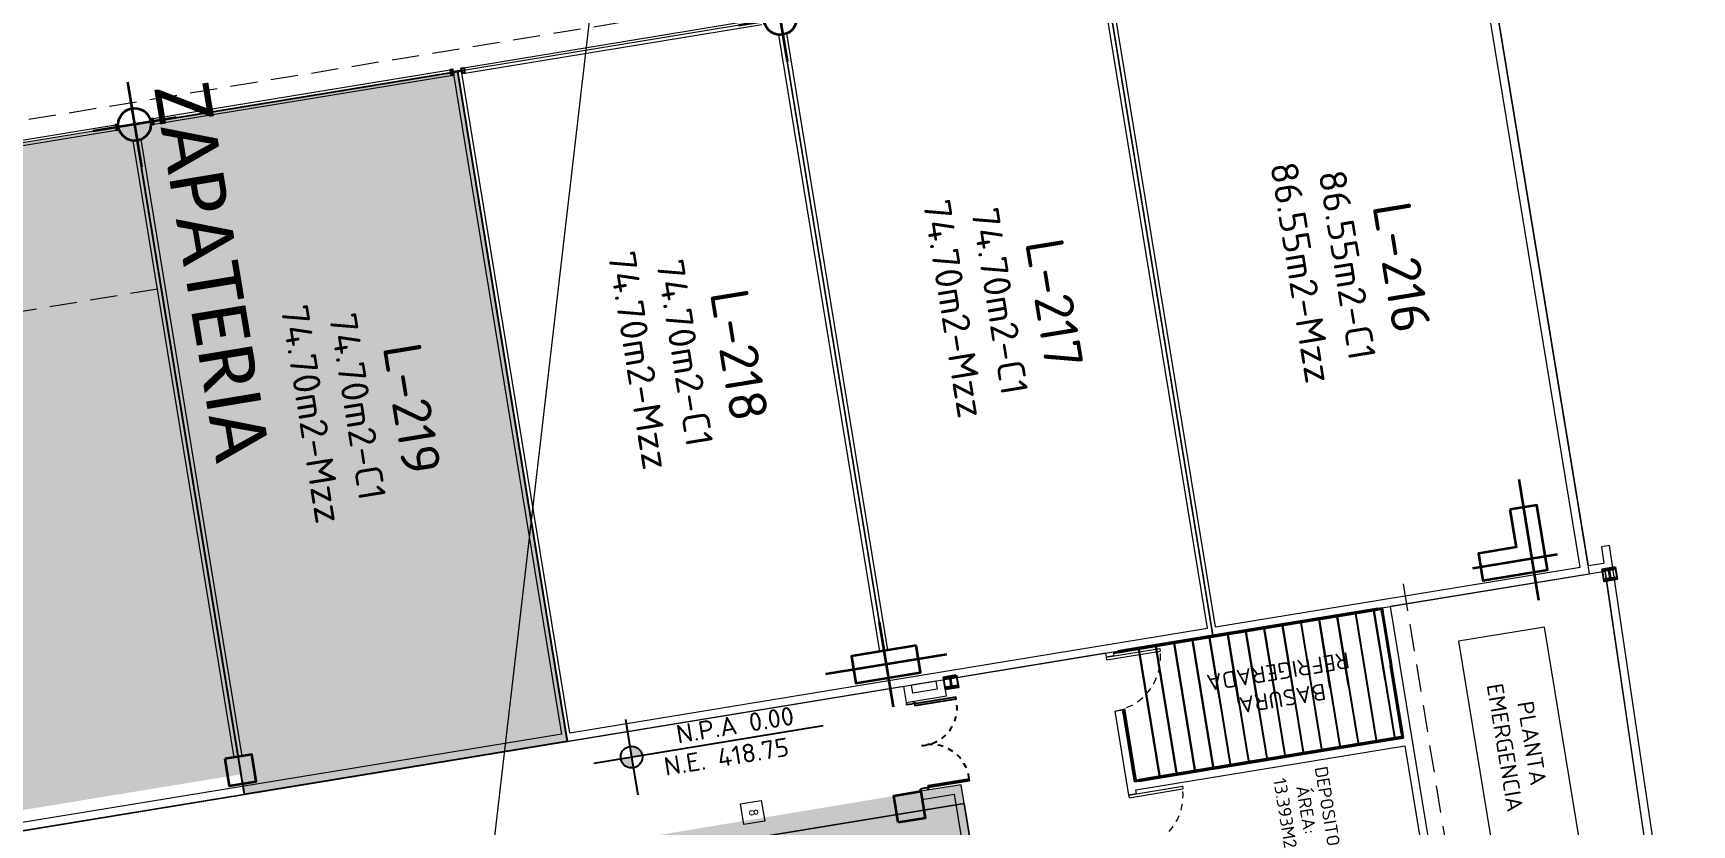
# Model space of a CAD drawing. Header units: metres. Extents: x 2 to 659295185, y -28 to 1124222152.
# Drawn here: x 655611.79 to 655642.21, y 1126297.14 to 1126311.65 of the extents above; entities that cross this region are included whole.
import ezdxf
from ezdxf.enums import TextEntityAlignment as Align

# ---------------------------------------------------------------- set-up
doc = ezdxf.new("R2010")
doc.units = ezdxf.units.M
doc.header["$MEASUREMENT"] = 0
for name, pattern in [('CCSM_C1_CUERPO EL$0$CONTINUA', [0]), ('CCSM_C1_CUERPO FM$0$CONTINUA', [0]), ('CCSM_C1_CUERPO FM$0$DASHED', [0.75, 0.5, -0.25]), ('CCSM_C1_CUERPO FM$0$DASHED2', [0.375, 0.25, -0.125]), ('CCSM_C1_CUERPO NS$0$DASHED', [0.75, 0.5, -0.25]), ('CONTINUA', [0]), ('DASHDOT', [1, 0.5, -0.25, 0, -0.25]), ('DASHED', [0.75, 0.5, -0.25])]:
    doc.linetypes.add(name, pattern=pattern)
doc.layers.get('0').update_dxf_attribs({"linetype": 'CONTINUOUS'})
for name, color, linetype in [('CCSM_C1_CUERPO EL$0$A-AREAS COMERCIALES', 151, 'CONTINUOUS'), ('CCSM_C1_CUERPO EL$0$A-FRENTE DE LOCAL', 4, 'CONTINUOUS'), ('CCSM_C1_CUERPO EL$0$A-LOCAL ID', 7, 'CONTINUOUS'), ('CCSM_C1_CUERPO EL$0$A-MARCOS LOCALES', 4, 'CONTINUOUS'), ('CCSM_C1_CUERPO EL$0$A-PARED', 2, 'CCSM_C1_CUERPO EL$0$CONTINUA'), ('CCSM_C1_CUERPO EL$0$ID_AREA EXACTA', 7, 'CONTINUOUS'), ('CCSM_C1_CUERPO EL$0$ID_Nº LOCAL', 7, 'CONTINUOUS'), ('CCSM_C1_CUERPO EL$0$ID_RUBRO', 7, 'CONTINUOUS'), ('CCSM_C1_CUERPO FM$0$A-AREAS COMERCIALES', 151, 'CONTINUOUS'), ('CCSM_C1_CUERPO FM$0$A-PARED', 2, 'CCSM_C1_CUERPO FM$0$CONTINUA'), ('CCSM_C1_CUERPO FM$0$A-PROYECCIONES', 5, 'CCSM_C1_CUERPO FM$0$DASHED'), ('CCSM_C1_CUERPO FM$0$A-PUERTA', 5, 'CCSM_C1_CUERPO FM$0$CONTINUA'), ('CCSM_C1_CUERPO FM$0$A-TEXTOS AREAS', 7, 'CONTINUOUS'), ('CCSM_C1_CUERPO FM$0$A-TEXTOS NIVELES', 7, 'CONTINUOUS'), ('CCSM_C1_CUERPO FM$0$A_EQUIPOS', 8, 'CCSM_C1_CUERPO FM$0$CONTINUA'), ('CCSM_C1_CUERPO FM$0$A_PARED CINES', 2, 'CONTINUOUS'), ('CCSM_C1_CUERPO FM$0$TEX-ROT', 7, 'CONTINUOUS'), ('CCSM_C1_CUERPO G$0$A-AREAS COMERCIALES', 151, 'CONTINUOUS'), ('CCSM_C1_CUERPO NS$0$A-PROYECCIONES', 5, 'CCSM_C1_CUERPO NS$0$DASHED'), ('CCSM_XREF ESTRUCTURA15$0$E_PLANCHAS F', 67, 'CONTINUOUS'), ('CCSM_XREF ESTRUCTURA15$0$PLANCHAS VERIFICADAS ANDENES  Y AMPLIACION LOCALES H Y N 12-05-2011', 8, 'CONTINUOUS'), ('CCSM_XREF KIOSKOSE$0$Kiosco General', 154, 'CONTINUOUS'), ('Cota', 3, 'CONTINUOUS')]:
    doc.layers.add(name, color=color, linetype=linetype)
for name, color, linetype, lineweight in [('CCSM_XREF ESTRUCTURA15$0$E-CA-COLUMNA', 2, 'CONTINUOUS', 35), ('CCSM_XREF ESTRUCTURA15$0$E-CE-COLUMNA', 2, 'CONTINUOUS', 35), ('CCSM_XREF ESTRUCTURA15$0$E-CF-COLUMNA', 2, 'CONTINUOUS', 35), ('LOCALES ASIGNADOS', 41, 'DASHDOT', 0), ('NOMBRES LOCATARIOS', 7, 'CONTINUA', 0)]:
    doc.layers.add(name, color=color, linetype=linetype, lineweight=lineweight)
doc.styles.add('CCSM_C1_CUERPO EL$0$ROMANS', font='romans__.ttf')
doc.styles.add('CCSM_C1_CUERPO FM$0$ROMANS', font='romans__.ttf')
doc.styles.add('CCSM_C1_CUERPO FM$0$Standard', font='txt_____.ttf')
doc.styles.get("Standard").update_dxf_attribs({"font": 'tahoma.ttf'})

# ---------------------------------------------------------------- blocks, each defined once
blk = doc.blocks.new('CCSM_C1_CUERPO EL$0$IDENT LOCAL')
at = {"style": 'CCSM_C1_CUERPO EL$0$ROMANS'}
for tag, height, p in [('NºLOCAL', 0.7, (0.201, 1.671)), ('AREA-EXACTA', 0.5, (0, 0.85)), ('RUBRO', 0.35, (0, 0)), ('USO', 0.35, (0, -0.85))]:
    blk.add_attdef(tag, text='', height=height, dxfattribs=at).set_placement(p, align=Align.BOTTOM_CENTER)
blk = doc.blocks.new('CCSM_XREF ESTRUCTURA15$0$CCSM_COLUM REDONDA')
at = {"color": 5}
for p, q in [((0, 0.774), (0, -0.774)), ((-0.789, 0), (0.789, 0))]:
    blk.add_line(p, q, dxfattribs=at)
blk.add_circle((0, 0), 0.3)
blk = doc.blocks.new('CCSM_C1_CUERPO EL$0$MARCO LOCAL-COLUMNA')
at = {"layer": 'CCSM_C1_CUERPO EL$0$A-MARCOS LOCALES'}
for points in [[(655585.123, 1126575.588), (655585.173, 1126575.588), (655585.173, 1126575.488), (655585.123, 1126575.488)], [(655585.128, 1126575.583), (655585.168, 1126575.583), (655585.168, 1126575.493), (655585.128, 1126575.493)]]:
    blk.add_lwpolyline(points, close=True, dxfattribs=at)
blk = doc.blocks.new('CCSM_C1_CUERPO EL$0$MARCO LOCAL-PARED')
for points in [[(655585.338, 1126575.539), (655585.388, 1126575.539), (655585.388, 1126575.439), (655585.338, 1126575.439)], [(655585.343, 1126575.534), (655585.383, 1126575.534), (655585.383, 1126575.444), (655585.343, 1126575.444)], [(655585.393, 1126575.539), (655585.393, 1126575.534), (655585.393, 1126575.534), (655585.393, 1126575.489), (655585.543, 1126575.489), (655585.543, 1126575.534), (655585.543, 1126575.534), (655585.543, 1126575.539), (655585.548, 1126575.539), (655585.548, 1126575.484), (655585.388, 1126575.484), (655585.388, 1126575.539)], [(655585.598, 1126575.539), (655585.548, 1126575.539), (655585.548, 1126575.439), (655585.598, 1126575.439)], [(655585.593, 1126575.534), (655585.553, 1126575.534), (655585.553, 1126575.444), (655585.593, 1126575.444)]]:
    blk.add_lwpolyline(points, close=True)
blk = doc.blocks.new('CCSM_C1_CUERPO FM$0$nivel para plantas')
h = blk.add_hatch(color=251)
h.paths.add_polyline_path([(0.2, 0, 0.414214), (0, 0.2), (0, 0)])
h.paths.add_polyline_path([(0, 0), (-0.2, 0, 0.414214), (0, -0.2)])
at = {"color": 251}
blk.add_line((-0.7, 0), (3.56, 0), dxfattribs=at)
blk.add_lwpolyline([(0, 0.7), (0, 0), (0, -0.7)], dxfattribs=at)
blk.add_circle((0, 0), 0.2, dxfattribs=at)
at = {"char_height": 0.34, "attachment_point": 1, "style": 'CCSM_C1_CUERPO FM$0$Standard'}
for s, insert, width in [('{\\Fromans|c0;\\C7;N.P.A 0.00}', (0.877, 0.444), 2.70141), ('{\\Fromans|c0;N.E. 418.75}', (0.56, -0.104), 3.02544)]:
    blk.add_mtext(s, dxfattribs=dict(at, insert=insert, width=width))
blk = doc.blocks.new('CCSM_C1_CUERPO FM$0$A$C474C28DF')
for p, q in [((0, 1.93), (0, 1.905)), ((0.015, 1.93), (0, 1.93)), ((0.105, 1.895), (0, 1.905)), ((0.015, 1.945), (0.015, 1.93)), ((0.15, 1.905), (0.105, 1.905)), ((0.105, 1.905), (0.105, 1.895)), ((0.135, 1.945), (0.135, 1.93)), ((0.135, 1.93), (0.15, 1.93)), ((0.15, 1.93), (0.15, 1.905)), ((0.15, 1.9), (0.15, 1.86)), ((0.15, 1.9), (0.913, 1.9)), ((0.913, 1.86), (0.15, 1.86)), ((0.913, 1.86), (0.913, 1.9)), ((0.105, 0.345), (0, 0.335)), ((0, 0.31), (0, 0.335)), ((0.015, 0.31), (0, 0.31)), ((0.015, 0.295), (0.015, 0.31)), ((0.105, 0.335), (0.105, 0.345)), ((0.15, 0.335), (0.105, 0.335)), ((0.135, 0.295), (0.135, 0.31)), ((0.135, 0.31), (0.15, 0.31)), ((0.15, 0.38), (0.913, 0.38)), ((0.15, 0.34), (0.15, 0.38)), ((0.913, 0.34), (0.15, 0.34)), ((0.15, 0.31), (0.15, 0.335)), ((0.913, 0.34), (0.913, 0.38))]:
    blk.add_line(p, q)
at = {"color": 8, "linetype": 'CCSM_C1_CUERPO FM$0$DASHED2', "ltscale": 0.05}
for centre, radius, start, end in [((0.227, 1.803), 0.687, 263.5356, 4.7486), ((0.207, 0.415), 0.707, 357.1724, 93.8924)]:
    blk.add_arc(centre, radius, start, end, dxfattribs=at)
blk = doc.blocks.new('CCSM_XREF ESTRUCTURA15$0$CCSM_COLUMNA REC')
at = {"layer": 'CCSM_XREF ESTRUCTURA15$0$E-CA-COLUMNA'}
blk.add_lwpolyline([(-0.25, -0.25), (0.25, -0.25), (0.25, 0.25), (-0.25, 0.25)], close=True, dxfattribs=at)
blk = doc.blocks.new('CCSM_XREF ESTRUCTURA15$0$COLUM REC 120x50 mid')
at = {"color": 5}
for p, q in [((0, 1.124), (0, -1.124)), ((-0.789, 0), (0.789, 0))]:
    blk.add_line(p, q, dxfattribs=at)
at = {"color": 2}
blk.add_lwpolyline([(-0.25, 0.6), (-0.25, -0.6), (0.25, -0.6), (0.25, 0.6)], close=True, dxfattribs=at)
blk = doc.blocks.new('CCSM_XREF ESTRUCTURA15$0$COLUM L 120x120')
at = {"color": 5}
for p, q in [((0, 1.095), (0, -0.482)), ((1.474, 0), (-0.774, 0))]:
    blk.add_line(p, q, dxfattribs=at)
blk.add_lwpolyline([(0.95, 0.25), (0.25, 0.25), (0.25, 0.95), (-0.25, 0.95), (-0.25, -0.25), (0.95, -0.25)], close=True)
blk = doc.blocks.new('CCSM_XREF ESTRUCTURA15$0$A$C5F4967B1')
at = {"layer": 'CCSM_XREF ESTRUCTURA15$0$E-CF-COLUMNA'}
blk.add_lwpolyline([(-0.162, -0.103), (-0.028, -0.103, -0.410123), (-0.01, -0.121), (-0.01, -0.2), (0, -0.2), (0, 0), (-0.01, 0), (-0.01, -0.079, -0.410123), (-0.028, -0.097), (-0.162, -0.097, -0.410123), (-0.18, -0.079), (-0.18, 0), (-0.19, 0), (-0.19, -0.2), (-0.18, -0.2), (-0.18, -0.121, -0.418316), (-0.162, -0.103)], format="xyb", dxfattribs=at)
at = {"layer": 'CCSM_XREF ESTRUCTURA15$0$E_PLANCHAS F'}
blk.add_lwpolyline([(-0.21, 0.02), (0.02, 0.02), (0.02, -0.22), (-0.21, -0.22)], close=True, dxfattribs=at)

msp = doc.modelspace()

# ---------------------------------------------------------------- hatches: boundary and pattern name
at = {"layer": 'LOCALES ASIGNADOS'}
h = msp.add_hatch(color=256, dxfattribs=at)
edge = h.paths.add_edge_path()
edge.add_arc((219491.1056, 1054914.3756), 441878.9229, 9.308049718, 9.309563548, ccw=False)
edge.add_line((655551.8097, 1126384.9626), (655564.5398, 1126387.0492))
edge.add_line((655564.5398, 1126387.0492), (655562.5867, 1126398.9652))
edge.add_line((655562.5867, 1126398.9652), (655552.3922, 1126397.2942))
edge.add_line((655552.3922, 1126397.2942), (655552.4569, 1126396.8995))
edge.add_line((655552.4569, 1126396.8995), (655549.9212, 1126396.4839))
for points in [[(655613.6527, 1126309.9783), (655619.5738, 1126310.9488), (655621.5876, 1126298.6627), (655615.6666, 1126297.6922)], [(655615.6059, 1126298.0623), (655613.6528, 1126309.9783), (655601.8492, 1126308.0436), (655602.9475, 1126301.343), (655605.8438, 1126301.8178), (655606.6997, 1126296.6025)]]:
    msp.add_hatch(color=256, dxfattribs=at).paths.add_polyline_path(points)
h = msp.add_hatch(color=256, dxfattribs=at)
h.dxf.hatch_style = 1
h.paths.add_polyline_path([(655589.7703, 1126232.191), (655578.0644, 1126230.2723), (655582.0473, 1126206.0472), (655642.2441, 1126215.9139), (655628.8111, 1126297.8682), (655580.3241, 1126289.8221), (655587.0771, 1126248.6218), (655588.7068, 1126238.6795), (655588.7068, 1126238.6794)])

# ---------------------------------------------------------------- linework, layer by layer
at = {"ltscale": 0.5}
for p, q in [((655636.4524, 1126301.1007), (655634.6188, 1126300.8002)), ((655636.4524, 1126301.1007), (655634.6188, 1126300.8002)), ((655634.9576, 1126300.832), (655636.4562, 1126301.0773)), ((655634.9576, 1126300.832), (655636.4562, 1126301.0773)), ((655636.2978, 1126301.0514), (655636.2941, 1126301.0745)), ((655636.2978, 1126301.0514), (655636.2941, 1126301.0745)), ((655636.4524, 1126301.1004), (655636.5362, 1126301.1141)), ((655636.4524, 1126301.1004), (655636.5362, 1126301.1141)), ((655636.4562, 1126301.0773), (655636.4524, 1126301.1004)), ((655636.4524, 1126301.1004), (655636.4524, 1126301.1004)), ((655636.4562, 1126301.0773), (655636.4524, 1126301.1004)), ((655636.4562, 1126301.0773), (655636.4524, 1126301.1004)), ((655636.4562, 1126301.0773), (655636.4524, 1126301.1004)), ((655636.5168, 1126301.0872), (655636.4562, 1126301.0773)), ((655636.5168, 1126301.0872), (655636.4562, 1126301.0773)), ((655636.5268, 1126301.0266), (655636.5168, 1126301.0872)), ((655636.5268, 1126301.0266), (655636.5168, 1126301.0872)), ((655636.5448, 1126301.0617), (655636.5216, 1126301.0579)), ((655636.5216, 1126301.0579), (655636.5448, 1126301.0617)), ((655636.5448, 1126301.0617), (655636.5216, 1126301.0579)), ((655636.5216, 1126301.0579), (655636.5448, 1126301.0617)), ((655636.5216, 1126301.0579), (655636.5766, 1126300.7229)), ((655636.5268, 1126301.0266), (655636.5216, 1126301.0579)), ((655636.5216, 1126301.0579), (655636.5766, 1126300.7229)), ((655636.5268, 1126301.0266), (655636.5216, 1126301.0579)), ((655636.5362, 1126301.1141), (655636.5499, 1126301.0304)), ((655636.5362, 1126301.1141), (655636.5499, 1126301.0304)), ((655636.5448, 1126301.0617), (655636.5448, 1126301.0617)), ((655636.5997, 1126300.7267), (655636.5448, 1126301.0617)), ((655636.5448, 1126301.0617), (655636.5499, 1126301.0304)), ((655636.5997, 1126300.7267), (655636.5448, 1126301.0617)), ((655636.5448, 1126301.0617), (655636.5499, 1126301.0304)), ((655634.6188, 1126300.8002), (655634.2837, 1126300.7452)), ((655634.6188, 1126300.8002), (655634.2837, 1126300.7452)), ((655634.2875, 1126300.7221), (655634.6226, 1126300.777)), ((655634.2875, 1126300.7221), (655634.6226, 1126300.777)), ((655634.6188, 1126300.8002), (655634.6188, 1126300.8002)), ((655634.6188, 1126300.8002), (655634.6226, 1126300.777)), ((655634.6226, 1126300.777), (655634.6188, 1126300.8002)), ((655634.6188, 1126300.8002), (655634.6226, 1126300.777)), ((655634.6226, 1126300.777), (655634.6188, 1126300.8002)), ((655634.6226, 1126300.777), (655634.9576, 1126300.832)), ((655634.6226, 1126300.777), (655634.9576, 1126300.832)), ((655634.9538, 1126300.8551), (655634.9538, 1126300.8551)), ((655634.9538, 1126300.8551), (655634.9576, 1126300.832)), ((655634.9576, 1126300.832), (655634.9538, 1126300.8551)), ((655634.9538, 1126300.8551), (655634.9576, 1126300.832)), ((655634.9576, 1126300.832), (655634.9538, 1126300.8551)), ((655635.2927, 1126300.8869), (655635.2889, 1126300.91)), ((655635.2927, 1126300.8869), (655635.2889, 1126300.91)), ((655635.6277, 1126300.9418), (655635.6239, 1126300.9649)), ((655635.6277, 1126300.9418), (655635.6239, 1126300.9649)), ((655635.9628, 1126300.9966), (655635.959, 1126301.0197)), ((655635.9628, 1126300.9966), (655635.959, 1126301.0197)), ((655636.5499, 1126301.0304), (655636.5268, 1126301.0266)), ((655636.5499, 1126301.0304), (655636.5268, 1126301.0266)), ((655636.5499, 1126301.0304), (655636.5268, 1126301.0266)), ((655636.5499, 1126301.0304), (655636.5268, 1126301.0266)), ((655632.6085, 1126300.4707), (655632.2735, 1126300.4157)), ((655632.6085, 1126300.4707), (655632.2735, 1126300.4157)), ((655632.6007, 1126300.4457), (655632.9473, 1126300.5025)), ((655632.6007, 1126300.4457), (655632.9473, 1126300.5025)), ((655632.9436, 1126300.5256), (655632.6085, 1126300.4707)), ((655632.9436, 1126300.5256), (655632.6085, 1126300.4707)), ((655632.6085, 1126300.4707), (655632.6085, 1126300.4707)), ((655632.6123, 1126300.4475), (655632.6085, 1126300.4707)), ((655632.6085, 1126300.4707), (655632.6123, 1126300.4475)), ((655632.6123, 1126300.4475), (655632.6085, 1126300.4707)), ((655632.6085, 1126300.4707), (655632.6123, 1126300.4475)), ((655632.6123, 1126300.4475), (655632.9473, 1126300.5025)), ((655632.6123, 1126300.4475), (655632.9473, 1126300.5025)), ((655633.2786, 1126300.5805), (655632.9436, 1126300.5256)), ((655633.2786, 1126300.5805), (655632.9436, 1126300.5256)), ((655632.9436, 1126300.5256), (655632.9436, 1126300.5256)), ((655632.9473, 1126300.5025), (655632.9436, 1126300.5256)), ((655632.9436, 1126300.5256), (655632.9473, 1126300.5025)), ((655632.9473, 1126300.5025), (655632.9436, 1126300.5256)), ((655632.9436, 1126300.5256), (655632.9473, 1126300.5025)), ((655632.9473, 1126300.5025), (655633.2824, 1126300.5574)), ((655632.9473, 1126300.5025), (655633.2824, 1126300.5574)), ((655633.2708, 1126300.5555), (655633.6174, 1126300.6123)), ((655633.2708, 1126300.5555), (655633.6174, 1126300.6123)), ((655633.6137, 1126300.6354), (655633.2786, 1126300.5805)), ((655633.6137, 1126300.6354), (655633.2786, 1126300.5805)), ((655633.2786, 1126300.5805), (655633.2786, 1126300.5805)), ((655633.2824, 1126300.5574), (655633.2786, 1126300.5805)), ((655633.2786, 1126300.5805), (655633.2824, 1126300.5574)), ((655633.2824, 1126300.5574), (655633.2786, 1126300.5805)), ((655633.2786, 1126300.5805), (655633.2824, 1126300.5574)), ((655633.2824, 1126300.5574), (655633.6174, 1126300.6123)), ((655633.2824, 1126300.5574), (655633.6174, 1126300.6123)), ((655633.9487, 1126300.6903), (655633.6137, 1126300.6354)), ((655633.9487, 1126300.6903), (655633.6137, 1126300.6354)), ((655633.6137, 1126300.6354), (655633.6137, 1126300.6354)), ((655633.6174, 1126300.6123), (655633.6137, 1126300.6354)), ((655633.6137, 1126300.6354), (655633.6174, 1126300.6123)), ((655633.6174, 1126300.6123), (655633.6137, 1126300.6354)), ((655633.6137, 1126300.6354), (655633.6174, 1126300.6123)), ((655633.6174, 1126300.6123), (655633.9525, 1126300.6672)), ((655633.6174, 1126300.6123), (655633.9525, 1126300.6672)), ((655634.2837, 1126300.7452), (655633.9487, 1126300.6903)), ((655634.2837, 1126300.7452), (655633.9487, 1126300.6903)), ((655633.9487, 1126300.6903), (655633.9487, 1126300.6903)), ((655633.9487, 1126300.6903), (655633.9525, 1126300.6672)), ((655633.9525, 1126300.6672), (655633.9487, 1126300.6903)), ((655633.9487, 1126300.6903), (655633.9525, 1126300.6672)), ((655633.9525, 1126300.6672), (655633.9487, 1126300.6903)), ((655633.9525, 1126300.6672), (655634.2875, 1126300.7221)), ((655633.9525, 1126300.6672), (655634.2875, 1126300.7221)), ((655634.2837, 1126300.7452), (655634.2837, 1126300.7452)), ((655634.2837, 1126300.7452), (655634.2875, 1126300.7221)), ((655634.2875, 1126300.7221), (655634.2837, 1126300.7452)), ((655634.2837, 1126300.7452), (655634.2875, 1126300.7221)), ((655634.2875, 1126300.7221), (655634.2837, 1126300.7452)), ((655636.5997, 1126300.7267), (655636.5766, 1126300.7229)), ((655636.5766, 1126300.7229), (655636.5997, 1126300.7267)), ((655636.5997, 1126300.7267), (655636.5766, 1126300.7229)), ((655636.5766, 1126300.7229), (655636.5997, 1126300.7267)), ((655636.5766, 1126300.7229), (655636.6315, 1126300.3878)), ((655636.5766, 1126300.7229), (655636.6315, 1126300.3878)), ((655636.5997, 1126300.7267), (655636.5997, 1126300.7267)), ((655636.6546, 1126300.3916), (655636.5997, 1126300.7267)), ((655636.6546, 1126300.3916), (655636.5997, 1126300.7267)), ((655631.6088, 1126300.2831), (655631.9422, 1126300.3377)), ((655631.9384, 1126300.3608), (655631.6889, 1126300.3199)), ((655631.9384, 1126300.3608), (655631.6889, 1126300.3199)), ((655631.6927, 1126300.2968), (655631.9422, 1126300.3377)), ((655631.9307, 1126300.3358), (655632.2773, 1126300.3926)), ((655631.9307, 1126300.3358), (655632.2773, 1126300.3926)), ((655632.2735, 1126300.4157), (655631.9384, 1126300.3608)), ((655632.2735, 1126300.4157), (655631.9384, 1126300.3608)), ((655631.9384, 1126300.3608), (655631.9384, 1126300.3608)), ((655631.9422, 1126300.3377), (655631.9384, 1126300.3608)), ((655631.9384, 1126300.3608), (655631.9422, 1126300.3377)), ((655631.9422, 1126300.3377), (655631.9384, 1126300.3608)), ((655631.9384, 1126300.3608), (655631.9422, 1126300.3377)), ((655631.9422, 1126300.3377), (655632.2773, 1126300.3926)), ((655631.9422, 1126300.3377), (655632.2773, 1126300.3926)), ((655632.2735, 1126300.4157), (655632.2735, 1126300.4157)), ((655632.2773, 1126300.3926), (655632.2735, 1126300.4157)), ((655632.2735, 1126300.4157), (655632.2773, 1126300.3926)), ((655632.2773, 1126300.3926), (655632.2735, 1126300.4157)), ((655632.2735, 1126300.4157), (655632.2773, 1126300.3926)), ((655632.2773, 1126300.3926), (655632.6123, 1126300.4475)), ((655632.2773, 1126300.3926), (655632.6123, 1126300.4475)), ((655636.6546, 1126300.3916), (655636.6315, 1126300.3878)), ((655636.6315, 1126300.3878), (655636.6546, 1126300.3916)), ((655636.6546, 1126300.3916), (655636.6315, 1126300.3878)), ((655636.6315, 1126300.3878), (655636.6546, 1126300.3916)), ((655636.6315, 1126300.3878), (655636.6864, 1126300.0528)), ((655636.6315, 1126300.3878), (655636.6864, 1126300.0528)), ((655636.6546, 1126300.3916), (655636.6546, 1126300.3916)), ((655636.7095, 1126300.0566), (655636.6546, 1126300.3916)), ((655636.7095, 1126300.0566), (655636.6546, 1126300.3916)), ((655636.6864, 1126300.0528), (655636.7095, 1126300.0566)), ((655636.6864, 1126300.0528), (655636.7095, 1126300.0566)), ((655636.6864, 1126300.0528), (655636.7095, 1126300.0566)), ((655636.6864, 1126300.0528), (655636.7095, 1126300.0566)), ((655636.8897, 1126298.8125), (655636.6864, 1126300.0528)), ((655636.8897, 1126298.8125), (655636.6864, 1126300.0528)), ((655636.7095, 1126300.0566), (655636.7095, 1126300.0566)), ((655636.7413, 1126299.7177), (655636.7644, 1126299.7215)), ((655636.7413, 1126299.7177), (655636.7644, 1126299.7215)), ((655631.9955, 1126297.9246), (655631.7771, 1126299.2568)), ((655632.0213, 1126297.9526), (655631.8059, 1126299.2665)), ((655636.7962, 1126299.3827), (655636.8193, 1126299.3865)), ((655636.7962, 1126299.3827), (655636.8193, 1126299.3865)), ((655636.8511, 1126299.0477), (655636.8743, 1126299.0514)), ((655636.8511, 1126299.0477), (655636.8743, 1126299.0514)), ((655636.839, 1126298.7419), (655635.3404, 1126298.4966)), ((655636.839, 1126298.7419), (655635.3404, 1126298.4966)), ((655635.3442, 1126298.4735), (655636.8428, 1126298.7188)), ((655635.3442, 1126298.4735), (655636.8428, 1126298.7188)), ((655636.3493, 1126298.6382), (655636.3456, 1126298.6613)), ((655636.3493, 1126298.6382), (655636.3456, 1126298.6613)), ((655636.8996, 1126298.7519), (655636.839, 1126298.7419)), ((655636.8996, 1126298.7519), (655636.839, 1126298.7419)), ((655636.839, 1126298.7419), (655636.8428, 1126298.7188)), ((655636.839, 1126298.7419), (655636.839, 1126298.7419)), ((655636.8428, 1126298.7188), (655636.839, 1126298.7419)), ((655636.839, 1126298.7419), (655636.8428, 1126298.7188)), ((655636.8428, 1126298.7188), (655636.839, 1126298.7419)), ((655636.8428, 1126298.7188), (655636.9265, 1126298.7325)), ((655636.8428, 1126298.7188), (655636.9265, 1126298.7325)), ((655636.9128, 1126298.8163), (655636.8897, 1126298.8125)), ((655636.9128, 1126298.8163), (655636.8897, 1126298.8125)), ((655636.9128, 1126298.8163), (655636.8897, 1126298.8125)), ((655636.9128, 1126298.8163), (655636.8897, 1126298.8125)), ((655636.8897, 1126298.8125), (655636.8996, 1126298.7519)), ((655636.8897, 1126298.8125), (655636.8996, 1126298.7519)), ((655636.9265, 1126298.7325), (655636.9128, 1126298.8163)), ((655636.9265, 1126298.7325), (655636.9128, 1126298.8163)), ((655634.3353, 1126298.3318), (655634.0002, 1126298.2769)), ((655634.3353, 1126298.3318), (655634.0002, 1126298.2769)), ((655634.6703, 1126298.3868), (655634.3353, 1126298.3318)), ((655634.6703, 1126298.3868), (655634.3353, 1126298.3318)), ((655634.3353, 1126298.3318), (655634.3353, 1126298.3318)), ((655634.3391, 1126298.3087), (655634.3353, 1126298.3318)), ((655634.3353, 1126298.3318), (655634.3391, 1126298.3087)), ((655634.3391, 1126298.3087), (655634.3353, 1126298.3318)), ((655634.3353, 1126298.3318), (655634.3391, 1126298.3087)), ((655634.3391, 1126298.3087), (655634.6741, 1126298.3636)), ((655634.3391, 1126298.3087), (655634.6741, 1126298.3636)), ((655635.0054, 1126298.4417), (655634.6703, 1126298.3868)), ((655635.0054, 1126298.4417), (655634.6703, 1126298.3868)), ((655634.6703, 1126298.3868), (655634.6703, 1126298.3868)), ((655634.6741, 1126298.3636), (655634.6703, 1126298.3868)), ((655634.6703, 1126298.3868), (655634.6741, 1126298.3636)), ((655634.6741, 1126298.3636), (655634.6703, 1126298.3868)), ((655634.6703, 1126298.3868), (655634.6741, 1126298.3636)), ((655634.6741, 1126298.3636), (655635.0092, 1126298.4186)), ((655634.6741, 1126298.3636), (655635.0092, 1126298.4186)), ((655635.3404, 1126298.4966), (655635.0054, 1126298.4417)), ((655635.3404, 1126298.4966), (655635.0054, 1126298.4417)), ((655635.0054, 1126298.4417), (655635.0054, 1126298.4417)), ((655635.0092, 1126298.4186), (655635.0054, 1126298.4417)), ((655635.0054, 1126298.4417), (655635.0092, 1126298.4186)), ((655635.0092, 1126298.4186), (655635.0054, 1126298.4417)), ((655635.0054, 1126298.4417), (655635.0092, 1126298.4186)), ((655635.0092, 1126298.4186), (655635.3442, 1126298.4735)), ((655635.0092, 1126298.4186), (655635.3442, 1126298.4735)), ((655635.3404, 1126298.4966), (655635.3404, 1126298.4966)), ((655635.3404, 1126298.4966), (655635.3442, 1126298.4735)), ((655635.3442, 1126298.4735), (655635.3404, 1126298.4966)), ((655635.3404, 1126298.4966), (655635.3442, 1126298.4735)), ((655635.3442, 1126298.4735), (655635.3404, 1126298.4966)), ((655635.6792, 1126298.5284), (655635.6755, 1126298.5515)), ((655635.6792, 1126298.5284), (655635.6755, 1126298.5515)), ((655636.0143, 1126298.5833), (655636.0105, 1126298.6064)), ((655636.0143, 1126298.5833), (655636.0105, 1126298.6064)), ((655631.9955, 1126297.9246), (655631.9499, 1126298.2024)), ((655632.0213, 1126297.9526), (655631.9795, 1126298.2072)), ((655632.66, 1126298.0573), (655632.325, 1126298.0023)), ((655632.66, 1126298.0573), (655632.325, 1126298.0023)), ((655632.3288, 1126297.9792), (655632.6638, 1126298.0341)), ((655632.3288, 1126297.9792), (655632.6638, 1126298.0341)), ((655632.9951, 1126298.1122), (655632.66, 1126298.0573)), ((655632.9951, 1126298.1122), (655632.66, 1126298.0573)), ((655632.66, 1126298.0573), (655632.66, 1126298.0573)), ((655632.6638, 1126298.0341), (655632.66, 1126298.0573)), ((655632.66, 1126298.0573), (655632.6638, 1126298.0341)), ((655632.6638, 1126298.0341), (655632.66, 1126298.0573)), ((655632.66, 1126298.0573), (655632.6638, 1126298.0341)), ((655632.6638, 1126298.0341), (655632.9989, 1126298.0891)), ((655632.6638, 1126298.0341), (655632.9989, 1126298.0891)), ((655633.3301, 1126298.1671), (655632.9951, 1126298.1122)), ((655633.3301, 1126298.1671), (655632.9951, 1126298.1122)), ((655632.9951, 1126298.1122), (655632.9951, 1126298.1122)), ((655632.9989, 1126298.0891), (655632.9951, 1126298.1122)), ((655632.9951, 1126298.1122), (655632.9989, 1126298.0891)), ((655632.9989, 1126298.0891), (655632.9951, 1126298.1122)), ((655632.9951, 1126298.1122), (655632.9989, 1126298.0891)), ((655632.9989, 1126298.0891), (655633.3339, 1126298.144)), ((655632.9989, 1126298.0891), (655633.3339, 1126298.144)), ((655633.6652, 1126298.222), (655633.3301, 1126298.1671)), ((655633.6652, 1126298.222), (655633.3301, 1126298.1671)), ((655633.3301, 1126298.1671), (655633.3301, 1126298.1671)), ((655633.3339, 1126298.144), (655633.3301, 1126298.1671)), ((655633.3301, 1126298.1671), (655633.3339, 1126298.144)), ((655633.3339, 1126298.144), (655633.3301, 1126298.1671)), ((655633.3301, 1126298.1671), (655633.3339, 1126298.144)), ((655633.3339, 1126298.144), (655633.669, 1126298.1989)), ((655633.3339, 1126298.144), (655633.669, 1126298.1989)), ((655634.0002, 1126298.2769), (655633.6652, 1126298.222)), ((655634.0002, 1126298.2769), (655633.6652, 1126298.222)), ((655633.6652, 1126298.222), (655633.6652, 1126298.222)), ((655633.669, 1126298.1989), (655633.6652, 1126298.222)), ((655633.6652, 1126298.222), (655633.669, 1126298.1989)), ((655633.669, 1126298.1989), (655633.6652, 1126298.222)), ((655633.6652, 1126298.222), (655633.669, 1126298.1989)), ((655633.669, 1126298.1989), (655634.004, 1126298.2538)), ((655633.669, 1126298.1989), (655634.004, 1126298.2538)), ((655634.0002, 1126298.2769), (655634.0002, 1126298.2769)), ((655634.004, 1126298.2538), (655634.0002, 1126298.2769)), ((655634.0002, 1126298.2769), (655634.004, 1126298.2538)), ((655634.004, 1126298.2538), (655634.0002, 1126298.2769)), ((655634.0002, 1126298.2769), (655634.004, 1126298.2538)), ((655634.004, 1126298.2538), (655634.3391, 1126298.3087)), ((655634.004, 1126298.2538), (655634.3391, 1126298.3087)), ((655632.0792, 1126297.9383), (655631.9955, 1126297.9246)), ((655632.0792, 1126297.9383), (655631.9955, 1126297.9246)), ((655632.0048, 1126298.0121), (655632.0048, 1126298.0121)), ((655632.0213, 1126297.9526), (655632.0754, 1126297.9614)), ((655632.0213, 1126297.9526), (655632.0754, 1126297.9614)), ((655632.325, 1126298.0023), (655632.0754, 1126297.9614)), ((655632.325, 1126298.0023), (655632.0754, 1126297.9614)), ((655632.0754, 1126297.9614), (655632.0792, 1126297.9383)), ((655632.0754, 1126297.9614), (655632.0792, 1126297.9383)), ((655632.0754, 1126297.9614), (655632.0792, 1126297.9383)), ((655632.0754, 1126297.9614), (655632.0792, 1126297.9383)), ((655632.0792, 1126297.9383), (655632.3288, 1126297.9792)), ((655632.0792, 1126297.9383), (655632.3288, 1126297.9792)), ((655632.325, 1126298.0023), (655632.325, 1126298.0023)), ((655632.3288, 1126297.9792), (655632.325, 1126298.0023)), ((655632.325, 1126298.0023), (655632.3288, 1126297.9792)), ((655632.3288, 1126297.9792), (655632.325, 1126298.0023)), ((655632.325, 1126298.0023), (655632.3288, 1126297.9792))]:
    msp.add_line(p, q, dxfattribs=at)
at = {"color": 8, "ltscale": 0.5}
for p, q in [((655636.5885, 1126299.8027), (655636.3816, 1126301.0654)), ((655636.3816, 1126301.0654), (655636.7681, 1126298.7069)), ((655636.5885, 1126299.8027), (655636.3816, 1126301.0654)), ((655636.3816, 1126301.0654), (655636.7681, 1126298.7069)), ((655634.7063, 1126300.7908), (655634.3713, 1126300.7359)), ((655634.7063, 1126300.7908), (655634.3713, 1126300.7359)), ((655635.0183, 1126300.8419), (655634.7063, 1126300.7908)), ((655635.0183, 1126300.8419), (655634.7063, 1126300.7908)), ((655634.9133, 1126299.5281), (655634.7063, 1126300.7908)), ((655634.7063, 1126300.7908), (655635.0929, 1126298.4323)), ((655634.9133, 1126299.5281), (655634.7063, 1126300.7908)), ((655634.7063, 1126300.7908), (655635.0929, 1126298.4323)), ((655635.0414, 1126300.8457), (655635.428, 1126298.4872)), ((655635.0414, 1126300.8457), (655635.428, 1126298.4872)), ((655635.5834, 1126299.638), (655635.3764, 1126300.9006)), ((655635.3764, 1126300.9006), (655635.763, 1126298.5421)), ((655635.5834, 1126299.638), (655635.3764, 1126300.9006)), ((655635.3764, 1126300.9006), (655635.763, 1126298.5421)), ((655635.9184, 1126299.6929), (655635.7115, 1126300.9555)), ((655635.7115, 1126300.9555), (655636.0981, 1126298.597)), ((655635.9184, 1126299.6929), (655635.7115, 1126300.9555)), ((655635.7115, 1126300.9555), (655636.0981, 1126298.597)), ((655636.0465, 1126301.0104), (655636.4331, 1126298.652)), ((655636.0465, 1126301.0104), (655636.4331, 1126298.652)), ((655632.7192, 1126300.4651), (655632.3841, 1126300.4101)), ((655632.7192, 1126300.4651), (655632.3841, 1126300.4101)), ((655633.0542, 1126300.52), (655632.7192, 1126300.4651)), ((655633.0542, 1126300.52), (655632.7192, 1126300.4651)), ((655633.1057, 1126298.1066), (655632.7192, 1126300.4651)), ((655632.7192, 1126300.4651), (655633.1057, 1126298.1066)), ((655633.1057, 1126298.1066), (655632.7192, 1126300.4651)), ((655632.7192, 1126300.4651), (655633.1057, 1126298.1066)), ((655633.3662, 1126300.5711), (655633.0542, 1126300.52)), ((655633.3662, 1126300.5711), (655633.0542, 1126300.52)), ((655633.4408, 1126298.1615), (655633.0542, 1126300.52)), ((655633.0542, 1126300.52), (655633.4408, 1126298.1615)), ((655633.4408, 1126298.1615), (655633.0542, 1126300.52)), ((655633.0542, 1126300.52), (655633.4408, 1126298.1615)), ((655633.7012, 1126300.626), (655633.3662, 1126300.5711)), ((655633.7012, 1126300.626), (655633.3662, 1126300.5711)), ((655633.5731, 1126299.3085), (655633.3662, 1126300.5711)), ((655633.3662, 1126300.5711), (655633.7527, 1126298.2126)), ((655633.5731, 1126299.3085), (655633.3662, 1126300.5711)), ((655633.3662, 1126300.5711), (655633.7527, 1126298.2126)), ((655634.0362, 1126300.6809), (655633.7012, 1126300.626)), ((655634.0362, 1126300.6809), (655633.7012, 1126300.626)), ((655633.9082, 1126299.3634), (655633.7012, 1126300.626)), ((655633.7012, 1126300.626), (655634.0878, 1126298.2675)), ((655633.9082, 1126299.3634), (655633.7012, 1126300.626)), ((655633.7012, 1126300.626), (655634.0878, 1126298.2675)), ((655634.3713, 1126300.7359), (655634.0362, 1126300.6809)), ((655634.3713, 1126300.7359), (655634.0362, 1126300.6809)), ((655634.2432, 1126299.4183), (655634.0362, 1126300.6809)), ((655634.0362, 1126300.6809), (655634.4228, 1126298.3225)), ((655634.2432, 1126299.4183), (655634.0362, 1126300.6809)), ((655634.0362, 1126300.6809), (655634.4228, 1126298.3225)), ((655634.5782, 1126299.4732), (655634.3713, 1126300.7359)), ((655634.3713, 1126300.7359), (655634.7579, 1126298.3774)), ((655634.5782, 1126299.4732), (655634.3713, 1126300.7359)), ((655634.3713, 1126300.7359), (655634.7579, 1126298.3774)), ((655632.0722, 1126300.359), (655631.7602, 1126300.3079)), ((655632.0722, 1126300.359), (655631.7602, 1126300.3079)), ((655632.3841, 1126300.4101), (655632.0722, 1126300.359)), ((655632.3841, 1126300.4101), (655632.0722, 1126300.359)), ((655632.4588, 1126298.0005), (655632.0722, 1126300.359)), ((655632.0722, 1126300.359), (655632.4588, 1126298.0005)), ((655632.4588, 1126298.0005), (655632.0722, 1126300.359)), ((655632.0722, 1126300.359), (655632.4588, 1126298.0005)), ((655632.7707, 1126298.0517), (655632.3841, 1126300.4101)), ((655632.3841, 1126300.4101), (655632.7707, 1126298.0517)), ((655632.7707, 1126298.0517), (655632.3841, 1126300.4101)), ((655632.3841, 1126300.4101), (655632.7707, 1126298.0517)), ((655634.084, 1126298.2907), (655634.419, 1126298.3456)), ((655634.084, 1126298.2907), (655634.419, 1126298.3456)), ((655634.419, 1126298.3456), (655634.7541, 1126298.4005)), ((655634.419, 1126298.3456), (655634.7541, 1126298.4005)), ((655634.7541, 1126298.4005), (655635.0891, 1126298.4554)), ((655634.7541, 1126298.4005), (655635.0891, 1126298.4554)), ((655635.0891, 1126298.4554), (655635.4011, 1126298.5065)), ((655635.0891, 1126298.4554), (655635.4011, 1126298.5065)), ((655632.143, 1126297.9725), (655632.455, 1126298.0236)), ((655632.143, 1126297.9725), (655632.455, 1126298.0236)), ((655632.455, 1126298.0236), (655632.7669, 1126298.0748)), ((655632.455, 1126298.0236), (655632.7669, 1126298.0748)), ((655632.7669, 1126298.0748), (655633.102, 1126298.1297)), ((655632.7669, 1126298.0748), (655633.102, 1126298.1297)), ((655633.102, 1126298.1297), (655633.437, 1126298.1846)), ((655633.102, 1126298.1297), (655633.437, 1126298.1846)), ((655633.437, 1126298.1846), (655633.7489, 1126298.2357)), ((655633.437, 1126298.1846), (655633.7489, 1126298.2357)), ((655633.7489, 1126298.2357), (655634.084, 1126298.2907)), ((655633.7489, 1126298.2357), (655634.084, 1126298.2907)), ((655632.0213, 1126297.9526), (655632.143, 1126297.9725)), ((655632.0213, 1126297.9526), (655632.143, 1126297.9725))]:
    msp.add_line(p, q, dxfattribs=at)
for p in [(655636.7507, 1126299.8053), (655636.9128, 1126298.8163), (655636.7507, 1126299.8053), (655636.9128, 1126298.8163)]:
    msp.add_line(p, (655636.5362, 1126301.1141))
msp.add_lwpolyline([(655613.6527, 1126309.9783), (655619.5738, 1126310.9488), (655621.5876, 1126298.6627), (655615.6666, 1126297.6922), (655613.6527, 1126309.9783)])
at = {"layer": 'CCSM_C1_CUERPO EL$0$A-AREAS COMERCIALES', "lineweight": 5}
for points in [[(655633.4293, 1126300.6052), (655640.3374, 1126301.736), (655638.4085, 1126313.504), (655637.2489, 1126313.3139), (655637.164, 1126313.8319), (655631.4157, 1126312.8898)], [(655633.4293, 1126300.6052), (655631.4157, 1126312.8898), (655625.4948, 1126311.9193), (655627.5085, 1126299.6332)], [(655627.5085, 1126299.6332), (655625.4948, 1126311.9193), (655619.5738, 1126310.9488), (655621.5875, 1126298.6627)], [(655621.5875, 1126298.6627), (655619.5738, 1126310.9488), (655613.6528, 1126309.9783), (655615.6666, 1126297.6922)], [(655615.6666, 1126297.6922), (655613.6528, 1126309.9783), (655601.8492, 1126308.0436), (655602.9475, 1126301.343), (655605.8438, 1126301.8178), (655606.7604, 1126296.2324)]]:
    msp.add_lwpolyline(points, close=True, dxfattribs=at)
at = {"layer": 'CCSM_C1_CUERPO EL$0$A-FRENTE DE LOCAL', "lineweight": 5}
for points in [[(655619.694, 1126311.0191), (655625.1412, 1126311.912)], [(655619.7101, 1126310.9205), (655625.1574, 1126311.8133)], [(655613.99, 1126310.0842), (655619.4374, 1126310.9771)], [(655614.0062, 1126309.9855), (655619.4536, 1126310.8784)], [(655602.1481, 1126308.1431), (655613.2992, 1126309.971)], [(655613.2137, 1126309.957), (655613.2157, 1126309.9573)], [(655602.1642, 1126308.0444), (655613.3154, 1126309.8723)], [(655613.2228, 1126309.8571), (655613.2292, 1126309.8582)]]:
    msp.add_lwpolyline(points, dxfattribs=at)
at = {"layer": 'CCSM_C1_CUERPO EL$0$A-PARED', "lineweight": 5}
for p, q in [((655638.2265, 1126314.6142), (655640.3124, 1126301.8882)), ((655633.3313, 1126300.7397), (655631.3417, 1126312.8777)), ((655633.4793, 1126300.7639), (655631.4898, 1126312.9019)), ((655627.4693, 1126300.3362), (655625.6158, 1126311.6448)), ((655619.4998, 1126310.9366), (655619.6478, 1126310.9609)), ((655621.4893, 1126298.7986), (655619.4998, 1126310.9367)), ((655621.6373, 1126298.8229), (655619.6478, 1126310.9609)), ((655615.6273, 1126298.3952), (655613.7738, 1126309.7038)), ((655640.6256, 1126301.7833), (655636.6844, 1126301.1373)), ((655631.4586, 1126300.2807), (655628.4953, 1126299.795)), ((655627.7553, 1126299.6737), (655605.2407, 1126295.9833)), ((655628.3473, 1126299.7707), (655627.9033, 1126299.698)), ((655621.4893, 1126298.7986), (655606.8831, 1126296.4045))]:
    msp.add_line(p, q, dxfattribs=at)
for points in [[(655633.4793, 1126300.7639), (655640.1651, 1126301.8598), (655638.2726, 1126313.4057)], [(655627.3213, 1126300.3119), (655625.4677, 1126311.6205)], [(655615.4793, 1126298.3709), (655613.6257, 1126309.6795)], [(655621.6373, 1126298.8229), (655633.3313, 1126300.7397)]]:
    msp.add_lwpolyline(points, dxfattribs=at)
at = {"layer": 'CCSM_C1_CUERPO FM$0$A-AREAS COMERCIALES', "lineweight": 5}
msp.add_lwpolyline([(655578.0763, 1126230.2743), (655581.9906, 1126206.3934), (655642.1873, 1126216.2601), (655628.8673, 1126297.5252), (655608.1932, 1126294.1366), (655580.3646, 1126289.5749), (655589.7705, 1126232.1911), (655589.7705, 1126232.1911), (655589.7705, 1126232.1911), (655589.7705, 1126232.1911), (655578.0763, 1126230.2743)], dxfattribs=at)
at = {"layer": 'CCSM_C1_CUERPO FM$0$A-PARED', "lineweight": 5}
for p, q in [((655640.7076, 1126302.257), (655640.5596, 1126302.2327)), ((655640.5596, 1126302.2327), (655640.6031, 1126301.9358)), ((655643.878, 1126280.7203), (655640.7076, 1126302.257)), ((655640.3124, 1126301.8882, 0), (655640.6032, 1126301.9359, 0)), ((655640.6255, 1126301.7833), (655643.7219, 1126280.6948)), ((655641.7261, 1126294.3008), (655640.6256, 1126301.7833)), ((655631.605, 1126300.3062), (655636.5363, 1126301.1133)), ((655636.5363, 1126301.1133), (655636.9265, 1126298.7328)), ((655636.6844, 1126301.1373), (655637.8509, 1126294.0203)), ((655631.4586, 1126300.2807), (655631.4704, 1126300.2086)), ((655631.617, 1126300.2325), (655631.4704, 1126300.2086)), ((655631.617, 1126300.2325), (655631.6052, 1126300.3047)), ((655628.5438, 1126299.4989), (655628.4953, 1126299.795)), ((655628.5196, 1126299.647), (655628.5196, 1126299.647)), ((655627.9518, 1126299.4019), (655628.5438, 1126299.4989)), ((655631.6326, 1126299.2218), (655631.7799, 1126299.2459)), ((655631.7799, 1126299.2459), (655631.9955, 1126297.9246)), ((655631.6319, 1126299.2217), (655631.8835, 1126297.6805)), ((655631.9955, 1126297.9246), (655636.9265, 1126298.7328)), ((655632.0196, 1126297.7766), (655636.9508, 1126298.5848)), ((655636.9508, 1126298.5848), (655637.2253, 1126296.9096)), ((655632.0314, 1126297.7047), (655632.0196, 1126297.7766)), ((655632.0314, 1126297.7047), (655631.8835, 1126297.6805)), ((655631.8835, 1126297.6805), (655632.0314, 1126297.7047))]:
    msp.add_line(p, q, dxfattribs=at)
for points in [[(655628.3473, 1126299.7707), (655628.3716, 1126299.6227)], [(655628.3473, 1126299.7707), (655628.3716, 1126299.6227)], [(655628.5244, 1126299.6174), (655628.4953, 1126299.795)], [(655628.5244, 1126299.6174), (655628.5244, 1126299.6174), (655628.4953, 1126299.795)]]:
    msp.add_lwpolyline(points, dxfattribs=at)
at = {"layer": 'CCSM_C1_CUERPO FM$0$A-PROYECCIONES', "lineweight": 5}
msp.add_line((655636.9203, 1126301.5525), (655638.3411, 1126292.8846), dxfattribs=at)
at = {"layer": 'CCSM_C1_CUERPO FM$0$A-PUERTA', "lineweight": 5, "ltscale": 0.5}
for p, q in [((655631.4704, 1126300.2086), (655632.4572, 1126300.3703)), ((655631.4704, 1126300.2086), (655631.4785, 1126300.1592)), ((655631.4785, 1126300.1592), (655632.4653, 1126300.321)), ((655632.4572, 1126300.3703), (655632.4653, 1126300.321)), ((655631.8835, 1126297.6805), (655632.8703, 1126297.8423)), ((655631.8916, 1126297.6312), (655632.8784, 1126297.7929)), ((655632.8703, 1126297.8423), (655632.8784, 1126297.7929)), ((655631.8835, 1126297.6805), (655631.8916, 1126297.6312))]:
    msp.add_line(p, q, dxfattribs=at)
at = {"layer": 'CCSM_C1_CUERPO FM$0$A-PUERTA', "color": 8, "linetype": 'CCSM_C1_CUERPO FM$0$DASHED2', "lineweight": 5, "ltscale": 0.5}
for centre in [(655631.4704, 1126300.2086), (655631.8835, 1126297.6805)]:
    msp.add_arc(centre, 1, 279.29268, 6.44247, dxfattribs=at)
at = {"layer": 'CCSM_C1_CUERPO FM$0$A_EQUIPOS', "lineweight": 5, "elevation": 0}
msp.add_lwpolyline([(655638.5802, 1126296.5547), (655640.1592, 1126296.8135), (655639.5122, 1126300.7609), (655637.9332, 1126300.5021), (655638.5802, 1126296.5547)], dxfattribs=at)
at = {"layer": 'CCSM_C1_CUERPO FM$0$A_PARED CINES', "lineweight": 5}
for p, q in [((655627.7553, 1126299.6737), (655627.8038, 1126299.3776)), ((655627.8038, 1126299.3776), (655627.9518, 1126299.4019))]:
    msp.add_line(p, q, dxfattribs=at)
for points in [[(655628.3716, 1126299.6227), (655627.9275, 1126299.5499), (655627.9033, 1126299.698)], [(655634.5164, 1126258.4242), (655634.5406, 1126258.2761), (655634.6887, 1126258.3004), (655634.6645, 1126258.4484), (655635.2564, 1126258.5455), (655628.8107, 1126297.8707), (655628.0706, 1126297.7494), (655628.0948, 1126297.6013), (655628.6869, 1126297.6984), (655635.0841, 1126258.6692)]]:
    msp.add_lwpolyline(points, dxfattribs=at)
at = {"layer": 'CCSM_C1_CUERPO FM$0$TEX-ROT', "lineweight": 5}
msp.add_lwpolyline([(655625.1476, 1126297.5812), (655625.2098, 1126297.2022), (655624.8277, 1126297.1395), (655624.7656, 1126297.5186)], close=True, dxfattribs=at)
at = {"layer": 'CCSM_C1_CUERPO G$0$A-AREAS COMERCIALES', "lineweight": 5}
msp.add_lwpolyline([(655628.8673, 1126297.5252), (655642.1873, 1126216.2601), (655581.9906, 1126206.3934), (655568.6859, 1126287.2557), (655570.6102, 1126287.5711), (655570.505, 1126288.2126), (655580.3241, 1126289.822), (655580.3646, 1126289.5749), (655628.1272, 1126297.4039)], close=True, dxfattribs=at)
at = {"layer": 'CCSM_C1_CUERPO NS$0$A-PROYECCIONES', "lineweight": 5}
msp.add_line((655614.072, 1126306.9563), (655602.3781, 1126305.0396), dxfattribs=at)
at = {"layer": 'CCSM_XREF KIOSKOSE$0$Kiosco General', "linetype": 'DASHED', "lineweight": 5}
msp.add_lwpolyline([(655578.4568, 1126304.6148), (655576.3309, 1126317.5847, 0.070177), (655635.9531, 1126327.5569), (655638.1108, 1126314.3925), (655578.4568, 1126304.6148)], format="xyb", dxfattribs=at)
at = {"layer": 'Cota', "lineweight": 0}
msp.add_lwpolyline([(655719.9766, 1126143.0158), (655762.8619, 1126137.0781), (655797.8742, 1126229.9604), (655794.0251, 1126302.9937), (655628.044, 1126363.9768), (655605.1617, 1126167.097), (655719.9766, 1126143.0158)], dxfattribs=at)

# ---------------------------------------------------------------- block references
at = {"layer": 'CCSM_C1_CUERPO EL$0$A-LOCAL ID', "lineweight": 5}
ref = msp.add_blockref('CCSM_C1_CUERPO EL$0$IDENT LOCAL', (655634.66, 1126307.1978), dxfattribs=dict(at, rotation=279.3084512864317))
ref.add_attrib('AREA-EXACTA', '86.55m2-C1', dxfattribs={"layer": 'CCSM_C1_CUERPO EL$0$ID_AREA EXACTA', "height": 0.5, "rotation": 279.30845, "style": 'CCSM_C1_CUERPO EL$0$ROMANS'}).set_placement((655635.4988, 1126307.3353), align=Align.BOTTOM_CENTER)
ref.add_attrib('RUBRO', '86.55m2-Mzz', dxfattribs={"layer": 'CCSM_C1_CUERPO EL$0$ID_RUBRO', "height": 0.5, "rotation": 279.30845, "style": 'CCSM_C1_CUERPO EL$0$ROMANS'}).set_placement((655634.66, 1126307.1978), align=Align.BOTTOM_CENTER)
ref.add_attrib('NºLOCAL', 'L-216', dxfattribs={"layer": 'CCSM_C1_CUERPO EL$0$ID_Nº LOCAL', "height": 0.7, "rotation": 279.30845, "style": 'CCSM_C1_CUERPO EL$0$ROMANS'}).set_placement((655636.3417, 1126307.2693), align=Align.BOTTOM_CENTER)
ref = msp.add_blockref('CCSM_C1_CUERPO EL$0$IDENT LOCAL', (655628.2873, 1126306.5332), dxfattribs=dict(at, rotation=279.3084512864317))
ref.add_attrib('AREA-EXACTA', '74.70m2-C1', dxfattribs={"layer": 'CCSM_C1_CUERPO EL$0$ID_AREA EXACTA', "height": 0.5, "rotation": 279.30845, "style": 'CCSM_C1_CUERPO EL$0$ROMANS'}).set_placement((655629.1262, 1126306.6707), align=Align.BOTTOM_CENTER)
ref.add_attrib('RUBRO', '74.70m2-Mzz', dxfattribs={"layer": 'CCSM_C1_CUERPO EL$0$ID_RUBRO', "height": 0.5, "rotation": 279.30845, "style": 'CCSM_C1_CUERPO EL$0$ROMANS'}).set_placement((655628.2873, 1126306.5332), align=Align.BOTTOM_CENTER)
ref.add_attrib('NºLOCAL', 'L-217', dxfattribs={"layer": 'CCSM_C1_CUERPO EL$0$ID_Nº LOCAL', "height": 0.7, "rotation": 279.30845, "style": 'CCSM_C1_CUERPO EL$0$ROMANS'}).set_placement((655629.969, 1126306.6047), align=Align.BOTTOM_CENTER)
ref = msp.add_blockref('CCSM_C1_CUERPO EL$0$IDENT LOCAL', (655622.5101, 1126305.5862), dxfattribs=dict(at, rotation=279.3084512864317))
ref.add_attrib('AREA-EXACTA', '74.70m2-C1', dxfattribs={"layer": 'CCSM_C1_CUERPO EL$0$ID_AREA EXACTA', "height": 0.5, "rotation": 279.30845, "style": 'CCSM_C1_CUERPO EL$0$ROMANS'}).set_placement((655623.3489, 1126305.7237), align=Align.BOTTOM_CENTER)
ref.add_attrib('RUBRO', '74.70m2-Mzz', dxfattribs={"layer": 'CCSM_C1_CUERPO EL$0$ID_RUBRO', "height": 0.5, "rotation": 279.30845, "style": 'CCSM_C1_CUERPO EL$0$ROMANS'}).set_placement((655622.5101, 1126305.5862), align=Align.BOTTOM_CENTER)
ref.add_attrib('NºLOCAL', 'L-218', dxfattribs={"layer": 'CCSM_C1_CUERPO EL$0$ID_Nº LOCAL', "height": 0.7, "rotation": 279.30845, "style": 'CCSM_C1_CUERPO EL$0$ROMANS'}).set_placement((655624.1918, 1126305.6578), align=Align.BOTTOM_CENTER)
ref = msp.add_blockref('CCSM_C1_CUERPO EL$0$IDENT LOCAL', (655616.5076, 1126304.6024), dxfattribs=dict(at, rotation=279.3084512864317))
ref.add_attrib('AREA-EXACTA', '74.70m2-C1', dxfattribs={"layer": 'CCSM_C1_CUERPO EL$0$ID_AREA EXACTA', "height": 0.5, "rotation": 279.30845, "style": 'CCSM_C1_CUERPO EL$0$ROMANS'}).set_placement((655617.3464, 1126304.7399), align=Align.BOTTOM_CENTER)
ref.add_attrib('RUBRO', '74.70m2-Mzz', dxfattribs={"layer": 'CCSM_C1_CUERPO EL$0$ID_RUBRO', "height": 0.5, "rotation": 279.30845, "style": 'CCSM_C1_CUERPO EL$0$ROMANS'}).set_placement((655616.5076, 1126304.6024), align=Align.BOTTOM_CENTER)
ref.add_attrib('NºLOCAL', 'L-219', dxfattribs={"layer": 'CCSM_C1_CUERPO EL$0$ID_Nº LOCAL', "height": 0.7, "rotation": 279.30845, "style": 'CCSM_C1_CUERPO EL$0$ROMANS'}).set_placement((655618.1892, 1126304.6739), align=Align.BOTTOM_CENTER)
at = {"layer": 'CCSM_C1_CUERPO EL$0$A-MARCOS LOCALES', "lineweight": 5, "xscale": -1}
for name, p, rotation in [('CCSM_C1_CUERPO EL$0$MARCO LOCAL-PARED', (-173555.9515, 2132010.9967), 189.3084514158104), ('CCSM_C1_CUERPO EL$0$MARCO LOCAL-COLUMNA', (-173561.8864, 2132010.0731), 189.3084514837909), ('CCSM_C1_CUERPO EL$0$MARCO LOCAL-COLUMNA', (-173561.2449, 2132010.1782), 189.3084514837909)]:
    msp.add_blockref(name, p, dxfattribs=dict(at, rotation=rotation))
at = {"layer": 'CCSM_C1_CUERPO FM$0$A-PUERTA', "lineweight": 5, "rotation": 9.305523110640625}
msp.add_blockref('CCSM_C1_CUERPO FM$0$A$C474C28DF', (655628.1184, 1126297.4582), dxfattribs=at)
msp.add_blockref('CCSM_C1_CUERPO FM$0$A$C474C28DF', (655628.1184, 1126297.4582), dxfattribs=at)
at = {"layer": 'CCSM_C1_CUERPO FM$0$A-TEXTOS NIVELES', "lineweight": 5, "rotation": 9.308451199783226}
msp.add_blockref('CCSM_C1_CUERPO FM$0$nivel para plantas', (655622.7682, 1126298.3776), dxfattribs=at)
at = {"layer": 'CCSM_XREF ESTRUCTURA15$0$E-CE-COLUMNA', "lineweight": 5}
for name, p, rotation in [('CCSM_XREF ESTRUCTURA15$0$CCSM_COLUM REDONDA', (655625.4947, 1126311.9193), 279.3084512601026), ('CCSM_XREF ESTRUCTURA15$0$CCSM_COLUM REDONDA', (655613.6527, 1126309.9783), 279.3084512601026), ('CCSM_XREF ESTRUCTURA15$0$COLUM L 120x120', (655639.2777, 1126302.0183), 99.3084512535203), ('CCSM_XREF ESTRUCTURA15$0$COLUM REC 120x50 mid', (655627.4357, 1126300.0773), 279.3084512601026), ('CCSM_XREF ESTRUCTURA15$0$CCSM_COLUMNA REC', (655615.5937, 1126298.1363), 279.3084512601026)]:
    msp.add_blockref(name, p, dxfattribs=dict(at, rotation=rotation))
at = {"layer": 'CCSM_XREF ESTRUCTURA15$0$E-CF-COLUMNA', "lineweight": 5, "xscale": -1, "rotation": 279.3084512271911}
msp.add_blockref('CCSM_XREF ESTRUCTURA15$0$CCSM_COLUMNA REC', (655627.8643, 1126297.4622), dxfattribs=at)
at = {"layer": 'CCSM_XREF ESTRUCTURA15$0$PLANCHAS VERIFICADAS ANDENES  Y AMPLIACION LOCALES H Y N 12-05-2011', "lineweight": 5, "rotation": 279.3084512601026}
for p in [(655640.8214, 1126301.6532), (655628.7383, 1126299.6727)]:
    msp.add_blockref('CCSM_XREF ESTRUCTURA15$0$A$C5F4967B1', p, dxfattribs=at)

# ---------------------------------------------------------------- texts
at = {"layer": 'CCSM_C1_CUERPO FM$0$A-TEXTOS AREAS', "lineweight": 5, "attachment_point": 2, "style": 'CCSM_C1_CUERPO FM$0$Standard'}
for s, insert, char_height, width, rotation in [('{\\Fromans|c0;BASURA \\PREFRIGERADA}', (655634.7323, 1126299.3039), 0.3, 2.002008, 189.30912), ('{\\Fromans|c0;PLANTA \\PEMERGENCIA}', (655639.4308, 1126298.6573, 0), 0.3, 2.002008, 279.30912), ('{\\Fromans|c0;DEPOSITO\\PÁREA:\\P13.393M2}', (655635.647, 1126297.4939), 0.235597, 1.572227, 279.30912)]:
    msp.add_mtext(s, dxfattribs=dict(at, insert=insert, char_height=char_height, width=width, rotation=rotation))
at = {"layer": 'CCSM_C1_CUERPO FM$0$TEX-ROT', "lineweight": 5, "insert": (655625.081, 1126297.4418), "char_height": 0.173, "width": 0.010152, "attachment_point": 1, "rotation": 279.2592, "style": 'CCSM_C1_CUERPO FM$0$ROMANS'}
msp.add_mtext('8', dxfattribs=at)
at = {"layer": 'NOMBRES LOCATARIOS', "insert": (655615.5682, 1126307.3622), "char_height": 1, "attachment_point": 2, "rotation": 279.43804}
msp.add_mtext_dynamic_manual_height_columns('{\\fCalibri|b0|i0|c0|p34;\\C7;ZAPATERIA}', width=8.016454, gutter_width=25, heights=[0], dxfattribs=at)

doc.saveas('drawing.dxf')
